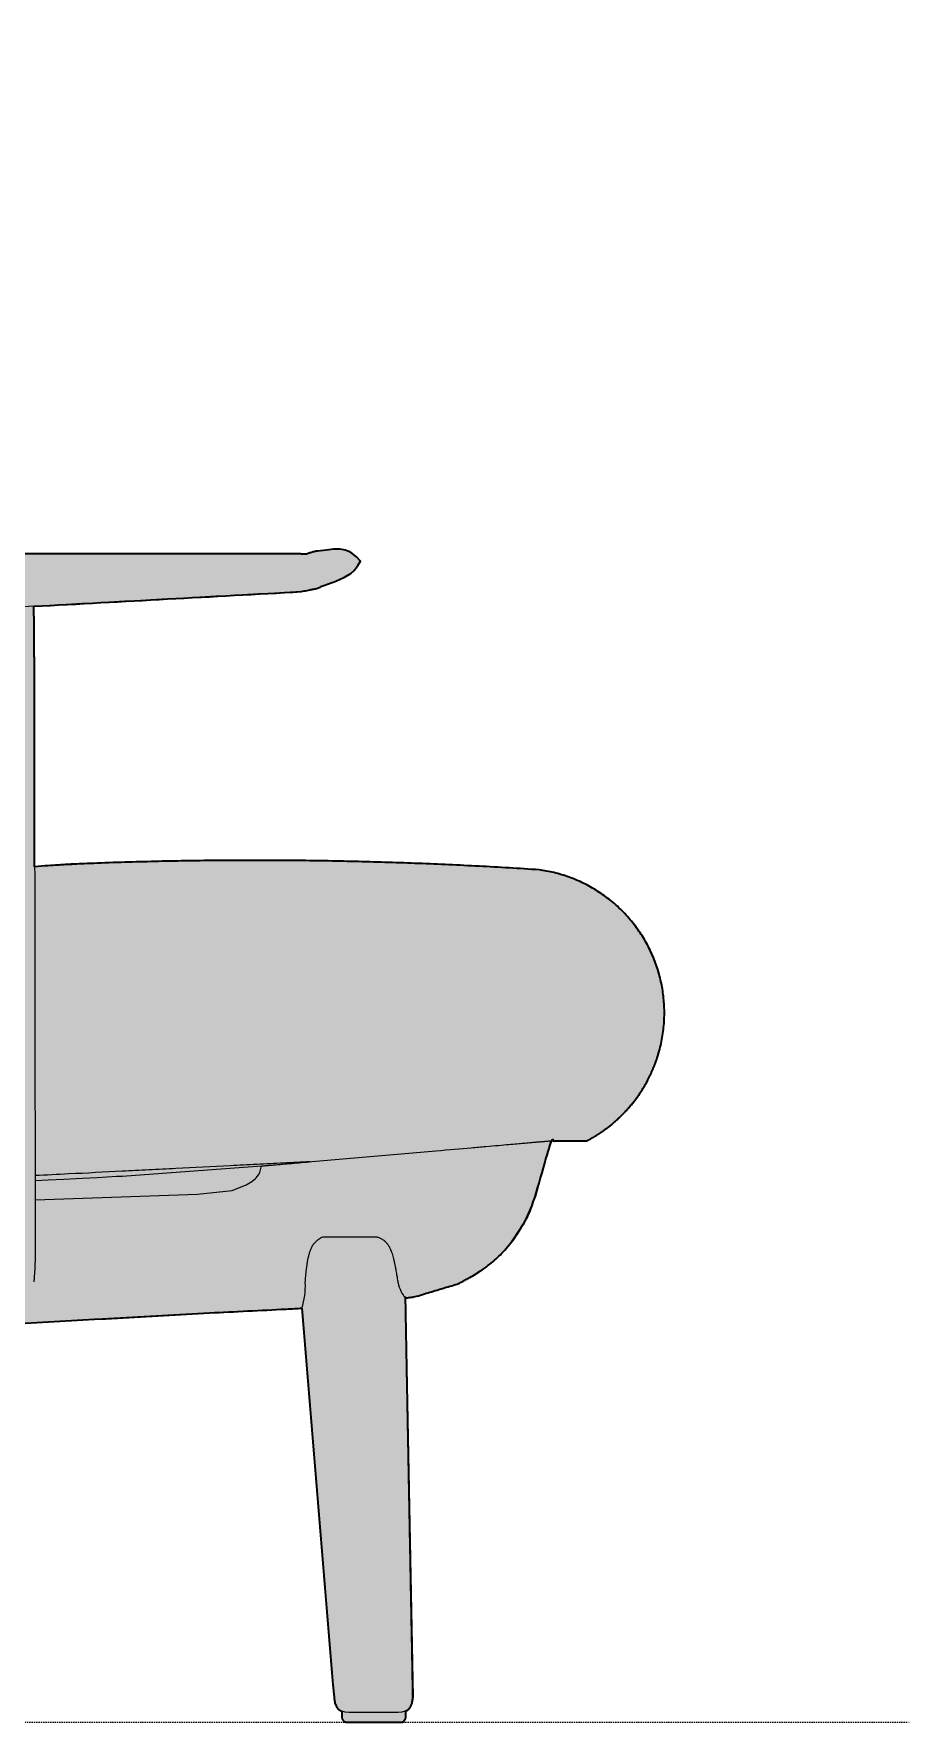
# Model space of a CAD drawing. Header units: millimetres. Extents: x 0 to 2534, y -1316 to 829.
# Drawn here: x 2116 to 2534, y 0 to 805 of the extents above; entities that cross this region are included whole.
import ezdxf

# ---------------------------------------------------------------- set-up
doc = ezdxf.new("R2010")
doc.units = ezdxf.units.MM
doc.linetypes.add('Dots', pattern=[1, 0, -1])
doc.layers.add('Blocks', color=7, linetype='Continuous')
doc.layers.add('Blocks$Fill', color=7, linetype='Continuous', true_color=0xffffff)
for name, color, linetype, lineweight, true_color in [('Blocks$Inner', 7, 'Continuous', 25, 0x007f00), ('Blocks$Outline', 7, 'Continuous', 35, 0xff3f3f), ('Groud', 7, 'Dots', 25, 0x243775)]:
    doc.layers.add(name, color=color, linetype=linetype, lineweight=lineweight, true_color=true_color)

# ---------------------------------------------------------------- blocks, each defined once
blk = doc.blocks.new('Fred Side')
at = {"layer": 'Blocks$Fill'}
h = blk.add_hatch(color=256, dxfattribs=at)
h.paths.add_polyline_path([(-664.99, 783.38), (-666.44, 785.7), (-666.91, 786.41), (-667.4, 787.13), (-667.91, 787.83), (-668.43, 788.54), (-668.97, 789.23), (-669.53, 789.92), (-670.11, 790.6), (-670.71, 791.27), (-671.32, 791.93), (-671.95, 792.58), (-672.59, 793.22), (-673.26, 793.86), (-673.94, 794.48), (-674.64, 795.08), (-675.35, 795.68), (-676.08, 796.26), (-676.82, 796.82), (-677.58, 797.38), (-678.35, 797.91), (-679.14, 798.43), (-679.94, 798.94), (-680.75, 799.43), (-681.58, 799.9), (-682.42, 800.35), (-683.27, 800.79), (-684.13, 801.2), (-685, 801.6), (-685.88, 801.98), (-686.77, 802.34), (-687.67, 802.68), (-688.58, 803), (-689.49, 803.29), (-690.41, 803.57), (-691.33, 803.83), (-692.26, 804.06), (-693.2, 804.27), (-694.13, 804.47), (-695.07, 804.64), (-696.02, 804.79), (-696.96, 804.92), (-697.9, 805.02), (-698.84, 805.11), (-699.79, 805.17), (-700.73, 805.22), (-701.66, 805.24), (-702.6, 805.24), (-703.53, 805.22), (-704.46, 805.18), (-705.38, 805.12), (-706.3, 805.05), (-707.21, 804.95), (-708.11, 804.83), (-709.01, 804.7), (-709.9, 804.54), (-710.78, 804.37), (-711.65, 804.18), (-712.51, 803.98), (-713.37, 803.75), (-714.21, 803.52), (-715.04, 803.26), (-715.86, 802.99), (-716.67, 802.71), (-717.47, 802.41), (-718.27, 802.1), (-719.06, 801.76), (-719.85, 801.41), (-720.64, 801.05), (-721.42, 800.66), (-722.2, 800.25), (-722.98, 799.83), (-723.76, 799.38), (-724.52, 798.92), (-725.29, 798.44), (-726.04, 797.94), (-726.79, 797.42), (-727.53, 796.88), (-728.27, 796.33), (-728.99, 795.75), (-729.71, 795.16), (-730.41, 794.55), (-731.1, 793.92), (-731.79, 793.28), (-732.45, 792.61), (-733.11, 791.94), (-733.75, 791.24), (-734.38, 790.53), (-735, 789.8), (-735.6, 789.06), (-736.18, 788.3), (-736.75, 787.53), (-737.3, 786.75), (-737.83, 785.95), (-738.34, 785.14), (-738.84, 784.32), (-739.32, 783.49), (-739.78, 782.65), (-740.22, 781.79), (-740.64, 780.93), (-741.04, 780.06), (-741.42, 779.18), (-741.78, 778.29), (-742.12, 777.4), (-742.44, 776.5), (-742.74, 775.6), (-743.01, 774.69), (-743.27, 773.78), (-743.51, 772.87), (-743.72, 771.95), (-743.91, 771.03), (-744.09, 770.11), (-744.24, 769.19), (-744.37, 768.27), (-744.48, 767.36), (-744.57, 766.44), (-744.64, 765.53), (-744.69, 764.62), (-744.72, 763.71), (-744.73, 762.81), (-744.73, 761.91), (-744.7, 761.02), (-744.65, 760.13), (-744.59, 759.25), (-744.51, 758.38), (-744.41, 757.52), (-744.3, 756.66), (-744.17, 755.81), (-744.02, 754.97), (-742.25, 745.06), (-741.09, 739.35), (-733.75, 708.24), (-731.9, 701.36), (-709.24, 622.83), (-718.31, 618.59), (-737.91, 607.6), (-748.39, 599.46), (-755.37, 591.88), (-760.98, 583.38), (-768, 564.68), (-769.5, 555.49), (-775.44, 555.41), (-775.63, 555.4), (-776.29, 555.35), (-776.83, 555.29), (-777.7, 555.13), (-779.09, 554.64), (-779.69, 554.3), (-780.2, 553.9), (-780.63, 553.45), (-781, 552.92), (-781.31, 552.26), (-781.81, 549.67), (-781.77, 546.24), (-781.43, 543.73), (-780.81, 541.59), (-779.86, 539.69), (-779.24, 538.77), (-778.43, 537.8), (-776.04, 535.6), (-774.62, 534.55), (-773.83, 534.01), (-772.74, 533.44), (-811.77, 28.29), (-809.78, 17.01), (-807.83, 11.29), (-806.54, 8.56), (-805.68, 7.32), (-804.74, 6.47), (-806.92, 6.47), (-806.96, 3.11), (-806.89, 2.02), (-806.74, 1.52), (-806.49, 1.07), (-806.18, 0.68), (-805.81, 0.38), (-805.41, 0.17), (-804.85, 0.04), (-804.24, 0), (-779.11, 0), (-778.49, 0.04), (-777.94, 0.17), (-777.54, 0.38), (-777.17, 0.68), (-776.85, 1.06), (-776.61, 1.52), (-776.46, 2.02), (-776.38, 3.11), (-776.4, 6.47), (-778.83, 6.47), (-777.88, 7.34), (-776.94, 8.71), (-775.19, 12.71), (-771.8, 28.27), (-767.52, 60.86), (-753.66, 166.63), (-202.84, 197.44), (-187.54, 11.96), (-187.08, 9.05), (-186.36, 7.26), (-185.94, 6.66), (-185.45, 6.14), (-184.92, 5.71), (-183.86, 5.18), (-183.77, 5.16), (-183.83, 2.71), (-183.74, 1.92), (-183.6, 1.49), (-183.36, 1.03), (-183.04, 0.65), (-182.68, 0.35), (-182.28, 0.14), (-181.1, -0.04), (-155.97, -0.04), (-155.73, -0.04), (-155.03, 0.06), (-154.57, 0.24), (-154.19, 0.5), (-153.85, 0.85), (-153.57, 1.27), (-153.38, 1.74), (-153.28, 2.18), (-153.28, 3.76), (-153.3, 5.29), (-153.3, 5.29), (-153.3, 5.29), (-153.3, 5.29), (-153.3, 5.29), (-153.3, 5.29), (-153.3, 5.29), (-153.3, 5.29), (-153.3, 5.29), (-153.3, 5.29), (-153.3, 5.29), (-153.3, 5.29), (-153.3, 5.29), (-153.3, 5.29), (-153.3, 5.29), (-153.3, 5.29), (-153.3, 5.29), (-153.3, 5.3), (-153.3, 5.3), (-153.3, 5.3), (-153.3, 5.3), (-153.3, 5.3), (-153.3, 5.3), (-153.3, 5.3), (-153.3, 5.3), (-153.3, 5.3), (-153.3, 5.3), (-153.3, 5.3), (-153.3, 5.3), (-153.3, 5.3), (-153.3, 5.3), (-153.3, 5.3), (-153.3, 5.3), (-153.3, 5.3), (-153.3, 5.3), (-153.3, 5.3), (-153.3, 5.3), (-153.3, 5.3), (-153.3, 5.3), (-153.3, 5.3), (-153.3, 5.3), (-153.31, 5.3), (-153.31, 5.3), (-153.31, 5.3), (-153.31, 5.3), (-152.49, 5.71), (-151.96, 6.14), (-151.47, 6.66), (-151.05, 7.26), (-150.33, 9.05), (-149.87, 11.96), (-153.43, 202.09), (-153.59, 202.28), (-149.15, 202.85), (-128.45, 209.04), (-119.24, 213.93), (-111.13, 219.96), (-104.37, 226.86), (-96.79, 238.27), (-91.29, 250.88), (-84.16, 277.26), (-67.02, 277.26), (-65.9, 277.86), (-64.78, 278.49), (-63.66, 279.13), (-62.56, 279.81), (-61.46, 280.5), (-60.36, 281.23), (-59.28, 281.97), (-58.2, 282.74), (-57.14, 283.54), (-56.08, 284.36), (-55.04, 285.2), (-54.01, 286.07), (-52.99, 286.96), (-51.99, 287.87), (-51, 288.81), (-50.02, 289.77), (-49.06, 290.75), (-48.12, 291.75), (-47.2, 292.78), (-46.3, 293.83), (-45.41, 294.9), (-44.55, 295.98), (-43.7, 297.09), (-42.88, 298.22), (-42.07, 299.36), (-41.29, 300.52), (-40.54, 301.7), (-39.8, 302.9), (-39.09, 304.11), (-38.41, 305.34), (-37.75, 306.58), (-37.11, 307.83), (-36.5, 309.1), (-35.92, 310.38), (-35.36, 311.67), (-34.83, 312.97), (-34.33, 314.28), (-33.85, 315.6), (-33.4, 316.92), (-32.98, 318.26), (-32.59, 319.6), (-32.23, 320.94), (-31.89, 322.29), (-31.58, 323.64), (-31.3, 325), (-31.05, 326.35), (-30.82, 327.71), (-30.62, 329.07), (-30.45, 330.43), (-30.31, 331.78), (-30.2, 333.13), (-30.11, 334.48), (-30.05, 335.83), (-30.01, 337.17), (-30, 338.5), (-30.02, 339.83), (-30.06, 341.16), (-30.13, 342.47), (-30.22, 343.78), (-30.34, 345.08), (-30.48, 346.37), (-30.64, 347.64), (-30.83, 348.91), (-31.04, 350.17), (-31.27, 351.42), (-31.52, 352.68), (-31.81, 353.94), (-32.11, 355.2), (-32.44, 356.46), (-32.8, 357.72), (-33.19, 358.98), (-33.6, 360.23), (-34.03, 361.49), (-34.5, 362.74), (-34.98, 363.99), (-35.5, 365.24), (-36.04, 366.48), (-36.61, 367.71), (-37.2, 368.93), (-37.83, 370.15), (-38.47, 371.36), (-39.15, 372.56), (-39.85, 373.75), (-40.57, 374.93), (-41.32, 376.1), (-42.1, 377.25), (-42.9, 378.39), (-43.72, 379.52), (-44.57, 380.63), (-45.44, 381.72), (-46.34, 382.8), (-47.26, 383.86), (-48.2, 384.9), (-49.16, 385.93), (-50.15, 386.93), (-51.15, 387.91), (-52.17, 388.88), (-53.22, 389.82), (-54.28, 390.74), (-55.36, 391.64), (-56.46, 392.51), (-57.57, 393.37), (-58.7, 394.19), (-59.84, 395), (-61, 395.78), (-62.17, 396.53), (-63.36, 397.26), (-64.55, 397.96), (-65.76, 398.64), (-66.98, 399.29), (-68.2, 399.91), (-69.44, 400.51), (-70.68, 401.08), (-71.93, 401.63), (-73.18, 402.14), (-74.44, 402.63), (-75.71, 403.1), (-76.97, 403.54), (-78.25, 403.95), (-79.52, 404.33), (-80.79, 404.69), (-82.07, 405.03), (-83.34, 405.33), (-84.61, 405.61), (-85.88, 405.87), (-87.15, 406.1), (-88.42, 406.3), (-89.68, 406.48), (-145.16, 409.44), (-200.72, 410.87), (-256.3, 410.79), (-311.82, 409.2), (-311.83, 409.2), (-311.84, 409.2), (-311.85, 409.2), (-311.87, 409.2), (-311.89, 409.2), (-311.91, 409.2), (-312.44, 409.16), (-330.27, 408), (-330.63, 532.18), (-203.15, 539.18), (-203.13, 539.19), (-196.83, 540.48), (-196.37, 540.58), (-195.91, 540.69), (-195.45, 540.82), (-195.23, 540.89), (-195, 540.96), (-194.78, 541.04), (-194.56, 541.13), (-194.35, 541.22), (-194.24, 541.27), (-194.14, 541.32), (-194.03, 541.38), (-193.93, 541.43), (-193.83, 541.49), (-193.74, 541.55), (-186.64, 544.21), (-182.47, 546.08), (-179.59, 547.9), (-177.98, 549.33), (-176.15, 551.63), (-174.92, 553.64), (-176.85, 555.7), (-178.99, 557.45), (-180.54, 558.35), (-182.25, 559.02), (-183.61, 559.31), (-184.7, 559.43), (-185.6, 559.46), (-185.78, 559.46), (-187.81, 559.36), (-189.98, 559.15), (-189.99, 559.15), (-195.21, 558.55), (-195.21, 558.55), (-195.39, 558.53), (-195.87, 558.46), (-196.33, 558.38), (-197.45, 558.13), (-199.13, 557.61), (-200.62, 557.12), (-201.6, 557.02), (-202.54, 557.05), (-203.09, 557.12), (-203.99, 557.27), (-204.06, 557.27), (-204.12, 557.27), (-436.79, 557.2), (-552.81, 556.96), (-639.07, 737.04), (-642.3, 743.38), (-656.09, 768.6), (-660.65, 776.42)], flags=0)
h.paths.add_polyline_path([(-355.64, 406.06), (-373.81, 404.44), (-414.73, 400.29), (-455.58, 395.33), (-496.31, 389.56), (-536.91, 382.98), (-540.34, 382.22), (-557.6, 378.03), (-563.55, 376.32), (-564.71, 375.96), (-565.81, 375.7), (-566.91, 375.42), (-568.02, 375.12), (-569.12, 374.79), (-570.23, 374.44), (-571.33, 374.07), (-572.43, 373.68), (-573.53, 373.26), (-574.62, 372.82), (-575.72, 372.36), (-576.8, 371.87), (-577.89, 371.36), (-578.96, 370.83), (-580.03, 370.28), (-581.1, 369.7), (-582.15, 369.1), (-583.2, 368.47), (-584.23, 367.82), (-585.26, 367.15), (-586.28, 366.46), (-587.28, 365.75), (-588.27, 365.02), (-589.25, 364.26), (-590.21, 363.48), (-591.17, 362.68), (-592.1, 361.87), (-593.02, 361.03), (-593.92, 360.17), (-594.81, 359.29), (-595.68, 358.4), (-596.53, 357.49), (-597.37, 356.56), (-598.18, 355.61), (-598.97, 354.65), (-599.75, 353.67), (-600.5, 352.68), (-601.24, 351.67), (-601.95, 350.65), (-602.64, 349.62), (-603.31, 348.57), (-603.95, 347.51), (-604.57, 346.45), (-605.17, 345.37), (-605.75, 344.28), (-606.31, 343.18), (-606.84, 342.08), (-607.34, 340.97), (-607.83, 339.85), (-608.29, 338.73), (-608.72, 337.6), (-609.14, 336.46), (-609.53, 335.33), (-609.89, 334.19), (-610.23, 333.05), (-610.55, 331.9), (-610.84, 330.76), (-611.12, 329.62), (-611.36, 328.47), (-611.59, 327.33), (-611.79, 326.19), (-611.97, 325.05), (-612.13, 323.92), (-612.27, 322.79), (-612.38, 321.66), (-612.47, 320.53), (-612.55, 319.4), (-612.6, 318.25), (-612.63, 317.1), (-612.64, 315.94), (-612.63, 314.78), (-612.59, 313.61), (-612.54, 312.44), (-612.46, 311.26), (-612.35, 310.08), (-612.23, 308.89), (-612.08, 307.7), (-611.9, 306.52), (-611.71, 305.33), (-611.48, 304.14), (-611.24, 302.95), (-610.97, 301.76), (-610.67, 300.57), (-610.35, 299.39), (-610.01, 298.21), (-609.64, 297.04), (-609.25, 295.87), (-608.83, 294.7), (-608.39, 293.54), (-607.93, 292.39), (-607.44, 291.25), (-606.92, 290.12), (-606.39, 288.99), (-605.83, 287.88), (-605.25, 286.78), (-604.64, 285.68), (-604.01, 284.6), (-603.37, 283.54), (-602.7, 282.49), (-602.01, 281.45), (-601.29, 280.42), (-600.56, 279.41), (-599.81, 278.42), (-599.04, 277.45), (-598.25, 276.49), (-597.45, 275.55), (-596.62, 274.62), (-595.78, 273.72), (-594.93, 272.83), (-594.06, 271.97), (-593.17, 271.12), (-592.27, 270.3), (-591.36, 269.49), (-590.43, 268.71), (-589.49, 267.94), (-588.54, 267.2), (-587.58, 266.48), (-586.61, 265.78), (-585.63, 265.1), (-584.64, 264.45), (-583.64, 263.82), (-582.64, 263.2), (-581.63, 262.61), (-580.61, 262.05), (-579.59, 261.5), (-578.56, 260.98), (-577.53, 260.48), (-576.5, 260), (-575.46, 259.54), (-575.42, 259.53), (-571.38, 258.57), (-563.71, 257.15), (-559.32, 256.52), (-552.41, 255.69), (-542.13, 254.65), (-542.5, 242.18), (-744.62, 235.56), (-710.6, 480.85), (-706.8, 489.28), (-702.38, 494.84), (-696.7, 499.46), (-681.3, 507.18), (-675.34, 509.83), (-656.04, 450.32), (-647.57, 428.89), (-645.27, 423.72), (-641.73, 416.3), (-638.61, 410.24), (-639.86, 413.07), (-639.82, 412.98), (-634.98, 403.55), (-623.16, 385.96), (-616.93, 379.66), (-610.67, 375.16), (-604.07, 372.2), (-596.47, 370.69), (-588.13, 370.85), (-579.57, 372.75), (-571.36, 376.28), (-564.01, 381.15), (-557.84, 387.09), (-549.28, 386.81), (-540.55, 388.12), (-532.1, 391), (-524.46, 395.32), (-518.17, 400.78), (-513.53, 407), (-510.62, 413.62), (-508.98, 421.15), (-508.57, 430), (-511.58, 450.98), (-513.54, 458.57), (-514.32, 461.32), (-513.36, 458.38), (-515.1, 464.97), (-516.65, 470.26), (-519.2, 478.23), (-527.26, 499.81), (-529.78, 505.88), (-540.59, 530.17), (-366.31, 530.22), (-355.57, 530.81)], flags=0)
at = {"layer": 'Blocks$Inner'}
for points in [[(-189.98, 559.15), (-187.81, 559.36), (-185.78, 559.46), (-185.6, 559.46), (-184.7, 559.43), (-183.61, 559.31), (-182.25, 559.02), (-180.54, 558.35), (-178.99, 557.45), (-176.85, 555.7), (-174.92, 553.64), (-176.15, 551.63), (-177.98, 549.33), (-179.59, 547.9), (-182.47, 546.08), (-186.64, 544.21)], [(-153.59, 202.28), (-149.15, 202.85), (-128.45, 209.04), (-119.24, 213.93), (-111.13, 219.96), (-104.37, 226.86), (-96.79, 238.27), (-91.29, 250.88), (-84.16, 277.26), (-67.02, 277.26)], [(-330.08, 258.31), (-323.85, 258.61), (-316.43, 258.99), (-307.4, 259.46), (-300.5, 259.82), (-291.24, 260.32), (-290.96, 260.33), (-290.75, 260.35), (-290.66, 260.35), (-290.52, 260.36), (-290.06, 260.38), (-289.27, 260.43), (-288.52, 260.47), (-222.07, 265.25)], [(-330.01, 249.18), (-252.61, 251.74), (-236.17, 253.55), (-229.37, 256.2), (-226.67, 257.88), (-224.91, 259.35), (-224.69, 259.63), (-223.56, 261.02), (-222.96, 262.17), (-222.07, 265.25)], [(-153.43, 202.09), (-149.87, 11.96), (-150.33, 9.05), (-151.05, 7.26), (-151.47, 6.66), (-151.96, 6.14), (-152.49, 5.71), (-153.55, 5.18), (-155.27, 4.75), (-156.98, 4.56), (-180.42, 4.56), (-182.14, 4.75), (-183.86, 5.18), (-184.92, 5.71), (-185.45, 6.14), (-185.94, 6.66), (-186.36, 7.26), (-187.08, 9.05), (-187.54, 11.96), (-202.84, 197.44), (-206.28, 197.22), (-210.4, 197.01), (-246.86, 195.18), (-422.57, 185.37)]]:
    blk.add_lwpolyline(points, dxfattribs=at)
for centre, radius, start, end in [((-98.81, 338.29), 68.81, 297.51299, 82.37421), ((-236.13, 208.05), 34.94, 342.32019, 2.6209), ((-138.54, 213.81), 18.96, 193.21658, 218.19503)]:
    blk.add_arc(centre, radius, start, end, dxfattribs=at)
for points, degree in [([(-436.79, 557.2), (-204.12, 557.27)], 1), ([(-204.12, 557.27), (-204.08, 557.27), (-204.03, 557.27), (-203.99, 557.27)], 3), ([(-203.99, 557.27), (-203.09, 557.12)], 1), ([(-203.09, 557.12), (-202.54, 557.05)], 1), ([(-202.54, 557.05), (-201.6, 557.02)], 1), ([(-201.6, 557.02), (-200.62, 557.12)], 1), ([(-200.62, 557.12), (-199.13, 557.61)], 1), ([(-199.13, 557.61), (-197.45, 558.13)], 1), ([(-197.45, 558.13), (-196.33, 558.38)], 1), ([(-196.33, 558.38), (-195.87, 558.46)], 1), ([(-195.87, 558.46), (-195.62, 558.5)], 1), ([(-195.62, 558.5), (-195.48, 558.52)], 1), ([(-195.48, 558.52), (-195.39, 558.53)], 1), ([(-195.39, 558.53), (-195.21, 558.55)], 1), ([(-195.21, 558.55), (-189.98, 559.15)], 1), ([(-195.21, 558.55), (-195.21, 558.55), (-195.21, 558.55), (-195.21, 558.55)], 3), ([(-186.64, 544.21), (-193.74, 541.55)], 1), ([(-203.15, 539.18), (-366.31, 530.22)], 1), ([(-330.63, 532.18), (-330.47, 516.67)], 1), ([(-330.47, 516.67), (-330.4, 503.83)], 1), ([(-330.4, 503.83), (-330.01, 222.55)], 1), ([(-320.49, 408.66), (-330.41, 407.99)], 1), ([(-316.73, 408.9), (-320.49, 408.66)], 1), ([(-314.9, 409.01), (-316.73, 408.9)], 1), ([(-314.22, 409.05), (-314.9, 409.01)], 1), ([(-314.14, 409.05), (-314.22, 409.05)], 1), ([(-314.09, 409.06), (-314.14, 409.05)], 1), ([(-314.07, 409.06), (-314.09, 409.06)], 1), ([(-314.05, 409.06), (-314.07, 409.06)], 1), ([(-314.03, 409.06), (-314.05, 409.06)], 1), ([(-313.98, 409.06), (-314.03, 409.06)], 1), ([(-313.94, 409.07), (-313.98, 409.06)], 1), ([(-313.89, 409.07), (-313.94, 409.07)], 1), ([(-313.81, 409.08), (-313.89, 409.07)], 1), ([(-313.46, 409.1), (-313.81, 409.08)], 1), ([(-313.19, 409.11), (-313.46, 409.1)], 1), ([(-313.03, 409.12), (-313.19, 409.11)], 1), ([(-312.95, 409.13), (-313.03, 409.12)], 1), ([(-312.91, 409.13), (-312.95, 409.13)], 1), ([(-312.44, 409.16), (-312.91, 409.13)], 1), ([(-311.91, 409.2), (-312.44, 409.16)], 1), ([(-311.89, 409.2), (-311.91, 409.2)], 1), ([(-311.87, 409.2), (-311.89, 409.2)], 1), ([(-311.85, 409.2), (-311.87, 409.2)], 1), ([(-311.84, 409.2), (-311.85, 409.2)], 1), ([(-311.83, 409.2), (-311.84, 409.2)], 1), ([(-311.82, 409.2), (-311.83, 409.2)], 1), ([(-216.35, 265.75), (-213.64, 265.99), (-207.88, 266.49), (-201.44, 267.05), (-198.06, 267.35)], 3), ([(-198.06, 267.35), (-188.23, 268.2), (-168.55, 269.92), (-148.81, 271.64), (-138.92, 272.5)], 3), ([(-314.03, 261.43), (-319.4, 261.16), (-324.76, 260.9), (-330.12, 260.64)], 3), ([(-192.4, 231.43), (-191.67, 231.43), (-190.11, 231.43), (-188.41, 231.43), (-187.58, 231.43)], 3), ([(-330.01, 222.55), (-330.18, 216.47)], 1), ([(-330.65, 210.28), (-330.68, 210.07)], 1), ([(-330.68, 210.07), (-330.68, 210.01)], 1), ([(-330.58, 210.98), (-330.65, 210.28)], 1), ([(-330.18, 216.47), (-330.58, 210.98)], 1), ([(-157.5, 212.32), (-157.26, 210.97), (-157.2, 210.63), (-157.03, 209.65)], 3), ([(-157.03, 209.65), (-157.02, 209.59), (-157, 209.53), (-156.99, 209.47)], 3), ([(-183.77, 5.16), (-183.83, 2.71)], 1), ([(-183.83, 2.71), (-183.74, 1.92)], 1), ([(-183.74, 1.92), (-183.6, 1.49)], 1), ([(-183.6, 1.49), (-183.36, 1.03)], 1), ([(-183.36, 1.03), (-183.04, 0.65)], 1), ([(-183.04, 0.65), (-182.68, 0.35)], 1), ([(-182.68, 0.35), (-182.28, 0.14)], 1), ([(-182.28, 0.14), (-181.1, -0.04)], 1), ([(-155.73, -0.04), (-155.03, 0.06)], 1), ([(-155.03, 0.06), (-154.57, 0.24)], 1), ([(-154.57, 0.24), (-154.19, 0.5)], 1), ([(-154.19, 0.5), (-153.85, 0.85)], 1), ([(-153.85, 0.85), (-153.57, 1.27)], 1), ([(-153.57, 1.27), (-153.38, 1.74)], 1), ([(-153.38, 1.74), (-153.28, 2.18)], 1), ([(-153.3, 5.29), (-153.3, 5.3), (-153.31, 5.3), (-153.32, 5.31)], 3), ([(-153.28, 3.76), (-153.3, 5.29)], 1), ([(-153.28, 2.18), (-153.28, 3.76)], 1), ([(-181.1, -0.04), (-155.97, -0.04)], 1), ([(-155.97, -0.04), (-155.73, -0.04)], 1)]:
    blk.add_open_spline(points, degree=degree, dxfattribs=at)
for points, knots in [([(-193.74, 541.55), (-194.25, 541.23), (-195.44, 540.77), (-197.31, 540.36), (-199.02, 540.08), (-200.4, 539.78), (-201.71, 539.49), (-202.64, 539.29), (-203.14, 539.19), (-203.15, 539.18)], [7.6429332, 7.6429332, 7.6429332, 7.6429332, 7.7262667, 7.8096001, 7.8929336, 7.976267, 8.0596005, 8.1429339, 8.1442134, 8.1442134, 8.1442134, 8.1442134]), ([(-138.92, 272.5), (-132.72, 273.04), (-124.35, 273.77), (-115.07, 274.58), (-109, 275.11), (-104.05, 275.54), (-100.2, 275.87), (-97.58, 276.1), (-95.71, 276.26), (-94.34, 276.38), (-93.09, 276.49), (-91.69, 276.61), (-90.59, 276.71), (-89.66, 276.79), (-89.03, 276.84), (-88.52, 276.89), (-88.12, 276.92), (-87.81, 276.95), (-87.5, 276.98), (-87.09, 277.01), (-86.61, 277.06), (-86.08, 277.1), (-85.43, 277.16), (-84.77, 277.22), (-84.28, 277.26), (-84.16, 277.27), (-84.17, 277.27), (-84.18, 277.27)], [14.518216, 14.518216, 14.518216, 14.518216, 14.580716, 14.611966, 14.643216, 14.674466, 14.705716, 14.736966, 14.752591, 14.768216, 14.783841, 14.799466, 14.830716, 14.846341, 14.861966, 14.877591, 14.8854035, 14.893216, 14.9010285, 14.908841, 14.924466, 14.940091, 14.955716, 14.986966, 15.018216, 15.049466, 15.0598827, 15.0598827, 15.0598827, 15.0598827]), ([(-198.92, 267.3), (-201.02, 267.19), (-205.25, 266.97), (-213.74, 266.53), (-224.31, 265.98), (-241.29, 265.11), (-258.66, 264.22), (-275.8, 263.35), (-292.78, 262.49), (-305.56, 261.85), (-314.03, 261.43)], [0.7188874, 0.7188874, 0.7188874, 0.7188874, 0.734375, 0.75, 0.78125, 0.8125, 0.875, 0.90625, 0.9375, 1, 1, 1, 1]), ([(-222.07, 265.25), (-222.08, 265.25), (-222.08, 265.25), (-222.04, 265.26), (-221.94, 265.27), (-221.86, 265.27), (-221.77, 265.28), (-221.68, 265.29), (-221.49, 265.31), (-221.15, 265.33), (-220.63, 265.38), (-220.01, 265.43), (-219.26, 265.5), (-218.13, 265.6), (-217.1, 265.69), (-216.35, 265.75)], [12, 12, 12, 12, 12.018216, 12.068216, 12.093216, 12.118216, 12.130716, 12.143216, 12.168216, 12.218216, 12.268216, 12.318216, 12.368216, 12.418216, 12.518216, 12.518216, 12.518216, 12.518216]), ([(-201.23, 209.67), (-201.17, 210.68), (-201.06, 212.2), (-200.89, 213.98), (-200.79, 215), (-200.7, 215.77), (-200.61, 216.53), (-200.48, 217.55), (-200.35, 218.57), (-200.18, 219.58), (-200.04, 220.35), (-199.9, 220.98), (-199.8, 221.43), (-199.73, 221.68), (-199.68, 221.88), (-199.63, 222.07), (-199.56, 222.33), (-199.44, 222.78), (-199.27, 223.45), (-199.04, 224.25), (-198.8, 225.05), (-198.51, 225.83), (-198.17, 226.57), (-197.84, 227.15), (-197.54, 227.59), (-197.3, 227.91), (-197.06, 228.22), (-196.72, 228.62), (-196.27, 229.1), (-195.7, 229.64), (-195.2, 230.04), (-194.78, 230.35), (-194.46, 230.57), (-194.14, 230.79), (-193.81, 231.01), (-193.47, 231.2), (-193.01, 231.38), (-192.64, 231.43), (-192.4, 231.43)], [0.0009449, 0.0009449, 0.0009449, 0.0009449, 0.125, 0.1875, 0.21875, 0.25, 0.28125, 0.3125, 0.375, 0.40625, 0.4375, 0.46875, 0.484375, 0.4921875, 0.5, 0.5078125, 0.515625, 0.53125, 0.5625, 0.59375, 0.625, 0.65625, 0.6875, 0.71875, 0.734375, 0.75, 0.765625, 0.78125, 0.8125, 0.84375, 0.875, 0.890625, 0.90625, 0.921875, 0.9375, 0.953125, 0.96875, 1, 1, 1, 1]), ([(-187.58, 231.43), (-186.18, 231.43), (-183.06, 231.43), (-178.57, 231.43), (-174.93, 231.43), (-172.35, 231.43), (-169.93, 231.43), (-168.44, 231.43), (-167.74, 231.43)], [2, 2, 2, 2, 2.25, 2.5, 2.625, 2.75, 2.875, 3, 3, 3, 3]), ([(-167.74, 231.43), (-167.52, 231.43), (-167.18, 231.41), (-166.73, 231.33), (-166.31, 231.22), (-165.8, 231), (-165.02, 230.58), (-164.28, 230.14), (-163.68, 229.7), (-163.34, 229.43), (-163.1, 229.21), (-162.87, 228.99), (-162.57, 228.68), (-162.09, 228.1), (-161.59, 227.38), (-161.15, 226.62), (-160.85, 226.03), (-160.63, 225.52), (-160.46, 225.11), (-160.33, 224.8), (-160.21, 224.49), (-160.05, 224.07), (-159.8, 223.32), (-159.48, 222.22), (-159.2, 221.11), (-159.02, 220.34), (-158.92, 219.91), (-158.87, 219.7), (-158.84, 219.59)], [3, 3, 3, 3, 3.025, 3.0375, 3.05, 3.075, 3.1, 3.15, 3.175, 3.1875, 3.2, 3.2125, 3.225, 3.25, 3.3, 3.325, 3.35, 3.375, 3.3875, 3.4, 3.4125, 3.425, 3.45, 3.5, 3.55, 3.575, 3.5875, 3.6, 3.6, 3.6, 3.6]), ([(-158.84, 219.59), (-158.78, 219.33), (-158.75, 219.2), (-158.68, 218.86), (-158.53, 218.13), (-158.42, 217.52), (-158.29, 216.81)], [3.6, 3.6, 3.6, 3.6, 3.60320495, 3.61570495, 3.64070495, 3.69070495, 3.69070495, 3.69070495, 3.69070495]), ([(-158.29, 216.81), (-158.24, 216.5), (-158.12, 215.79), (-158, 215.08), (-157.93, 214.67)], [3.69070495, 3.69070495, 3.69070495, 3.69070495, 3.72825412, 3.77751469, 3.77751469, 3.77751469, 3.77751469]), ([(-157.92, 214.66), (-157.85, 214.24), (-157.71, 213.46), (-157.57, 212.68), (-157.5, 212.32)], [0.8, 0.8, 0.8, 0.8, 0.85, 0.89375476, 0.89375476, 0.89375476, 0.89375476])]:
    blk.add_open_spline(points, degree=3, knots=knots, dxfattribs=at)
blk.add_rational_spline([(-89.68, 406.48), (-200.69, 413.91), (-311.82, 409.2)], [1, 0.998512213037, 1], degree=2, dxfattribs=at)
at = {"layer": 'Blocks$Outline'}
for points in [[(-189.98, 559.15), (-189.99, 559.15)], [(-186.64, 544.21), (-182.47, 546.08), (-179.59, 547.9), (-177.98, 549.33), (-176.15, 551.63), (-174.92, 553.64), (-176.85, 555.7), (-178.99, 557.45), (-180.54, 558.35), (-182.25, 559.02), (-183.61, 559.31), (-184.7, 559.43), (-185.6, 559.46), (-185.78, 559.46), (-187.81, 559.36), (-189.98, 559.15)]]:
    blk.add_lwpolyline(points, dxfattribs=at)
for points, knots in [([(-189.99, 559.15), (-191.73, 558.95), (-193.47, 558.75), (-195.21, 558.55), (-195.21, 558.55), (-195.21, 558.55), (-195.21, 558.55), (-195.27, 558.54), (-195.33, 558.53), (-195.39, 558.53), (-195.42, 558.52), (-195.45, 558.52), (-195.48, 558.52), (-195.53, 558.51), (-195.57, 558.5), (-195.62, 558.5), (-195.7, 558.49), (-195.79, 558.47), (-195.87, 558.46), (-196.02, 558.44), (-196.18, 558.41), (-196.33, 558.38), (-196.7, 558.3), (-197.08, 558.21), (-197.45, 558.13), (-198.01, 557.95), (-198.57, 557.78), (-199.13, 557.61), (-199.63, 557.44), (-200.12, 557.28), (-200.62, 557.12), (-200.94, 557.09), (-201.27, 557.06), (-201.6, 557.02), (-201.91, 557.03), (-202.23, 557.04), (-202.54, 557.05), (-202.73, 557.07), (-202.91, 557.09), (-203.09, 557.12), (-203.39, 557.17), (-203.69, 557.22), (-203.99, 557.27), (-204.03, 557.27), (-204.08, 557.27), (-204.12, 557.27), (-281.68, 557.25), (-359.23, 557.23), (-436.79, 557.2), (-475.46, 557.12), (-514.13, 557.04), (-552.81, 556.96)], [-523.730851, -523.730851, -523.730851, -523.730851, -518.472038, -518.472038, -518.472038, -518.471914, -518.471914, -518.471914, -517.471914, -517.471914, -517.471914, -516.471914, -516.471914, -516.471914, -515.471914, -515.471914, -515.471914, -514.471914, -514.471914, -514.471914, -513.471914, -513.471914, -513.471914, -512.471914, -512.471914, -512.471914, -511.471914, -511.471914, -511.471914, -510.471914, -510.471914, -510.471914, -509.471914, -509.471914, -509.471914, -508.471914, -508.471914, -508.471914, -507.471914, -507.471914, -507.471914, -506.471914, -506.471914, -506.471914, -506.463577, -506.463577, -506.463577, -273.797626, -273.797626, -273.797626, -157.779605, -157.779605, -157.779605, -157.779605]), ([(-330.63, 532.18), (-288.13, 534.51), (-245.64, 536.85), (-203.15, 539.18), (-203.14, 539.19), (-202.64, 539.29), (-201.71, 539.49), (-200.4, 539.78), (-199.02, 540.08), (-197.31, 540.36), (-195.44, 540.77), (-194.25, 541.23), (-193.74, 541.55), (-191.37, 542.44), (-189.01, 543.32), (-186.64, 544.21)], [-8.925486, -8.925486, -8.925486, -8.925486, -8.144213, -8.144213, -8.144213, -8.142934, -8.0596, -7.976267, -7.892934, -7.8096, -7.726267, -7.642933, -7.642933, -7.642933, 0, 0, 0, 0]), ([(-330.27, 408), (-330.31, 439.94), (-330.36, 471.89), (-330.4, 503.83), (-330.43, 508.11), (-330.45, 512.39), (-330.47, 516.67), (-330.52, 521.84), (-330.57, 527.01), (-330.63, 532.18)], [-127.831059, -127.831059, -127.831059, -127.831059, -32.000551, -32.000551, -32.000551, -19.163269, -19.163269, -19.163269, -5, -5, -5, -5]), ([(-753.66, 166.63), (-749.78, 166.84), (-745.9, 167.04), (-742.02, 167.25), (-735.17, 167.64), (-728.31, 168.03), (-721.46, 168.42), (-621.83, 174.07), (-522.2, 179.72), (-422.57, 185.37), (-364, 188.64), (-305.43, 191.91), (-246.86, 195.18), (-234.7, 195.79), (-222.55, 196.4), (-210.4, 197.01), (-209.02, 197.08), (-207.65, 197.15), (-206.28, 197.22), (-205.13, 197.29), (-203.99, 197.37), (-202.84, 197.44), (-197.74, 135.61), (-192.64, 73.79), (-187.54, 11.96), (-187.39, 10.99), (-187.24, 10.02), (-187.08, 9.05), (-186.84, 8.45), (-186.6, 7.86), (-186.36, 7.26), (-186.22, 7.06), (-186.08, 6.86), (-185.94, 6.66), (-185.78, 6.48), (-185.62, 6.31), (-185.45, 6.14), (-185.27, 6), (-185.1, 5.85), (-184.92, 5.71), (-184.57, 5.54), (-184.21, 5.36), (-183.86, 5.18), (-183.83, 5.18), (-183.8, 5.17), (-183.77, 5.16)], [-464.605329, -464.605329, -464.605329, -464.605329, -452.954774, -452.954774, -452.954774, -432.356282, -432.356282, -432.356282, -431.356282, -431.356282, -431.356282, -430.356282, -430.356282, -430.356282, -429.356282, -429.356282, -429.356282, -428.356282, -428.356282, -428.356282, -424.916057, -424.916057, -424.916057, -238.812061, -238.812061, -238.812061, -237.812061, -237.812061, -237.812061, -236.812061, -236.812061, -236.812061, -235.812061, -235.812061, -235.812061, -234.812061, -234.812061, -234.812061, -233.812061, -233.812061, -233.812061, -232.812061, -232.812061, -232.812061, -232.761186, -232.761186, -232.761186, -232.761186]), ([(-183.77, 5.16), (-183.79, 4.34), (-183.81, 3.53), (-183.83, 2.71), (-183.8, 2.45), (-183.77, 2.18), (-183.74, 1.92), (-183.7, 1.78), (-183.65, 1.63), (-183.6, 1.49), (-183.52, 1.34), (-183.44, 1.18), (-183.36, 1.03), (-183.25, 0.9), (-183.15, 0.77), (-183.04, 0.65), (-182.92, 0.55), (-182.8, 0.45), (-182.68, 0.35), (-182.55, 0.28), (-182.42, 0.21), (-182.28, 0.14), (-181.89, 0.08), (-181.5, 0.02), (-181.1, -0.04), (-172.73, -0.04), (-164.35, -0.04), (-155.97, -0.04), (-155.89, -0.04), (-155.81, -0.04), (-155.73, -0.04), (-155.5, 0), (-155.26, 0.03), (-155.03, 0.06), (-154.88, 0.12), (-154.72, 0.18), (-154.57, 0.24), (-154.44, 0.32), (-154.32, 0.41), (-154.19, 0.5), (-154.08, 0.61), (-153.96, 0.73), (-153.85, 0.85), (-153.76, 0.99), (-153.66, 1.13), (-153.57, 1.27), (-153.51, 1.43), (-153.44, 1.59), (-153.38, 1.74), (-153.35, 1.89), (-153.32, 2.03), (-153.28, 2.18), (-153.28, 2.71), (-153.28, 3.23), (-153.28, 3.76), (-153.28, 4.27), (-153.29, 4.78), (-153.3, 5.29), (-153.3, 5.3), (-153.3, 5.3), (-153.31, 5.3)], [-8, -8, -8, -8, -7, -7, -7, -6, -6, -6, -5, -5, -5, -4, -4, -4, -3, -3, -3, -2, -2, -2, -1, -1, -1, 0, 0, 0, 25.134368, 25.134368, 25.134368, 26.134368, 26.134368, 26.134368, 27.134368, 27.134368, 27.134368, 28.134368, 28.134368, 28.134368, 29.134368, 29.134368, 29.134368, 30.134368, 30.134368, 30.134368, 31.134368, 31.134368, 31.134368, 32.134368, 32.134368, 32.134368, 33.134368, 33.134368, 33.134368, 34.134368, 34.134368, 34.134368, 35.134368, 35.134368, 35.134368, 35.189681, 35.189681, 35.189681, 35.189681])]:
    blk.add_open_spline(points, degree=3, knots=knots, dxfattribs=at)
for points, weights, degree, knots in [([(-89.68, 406.48), (-200.69, 413.91), (-311.82, 409.2), (-311.83, 409.2), (-311.83, 409.2), (-311.84, 409.2), (-311.84, 409.2), (-311.85, 409.2), (-311.85, 409.2), (-311.86, 409.2), (-311.87, 409.2), (-311.88, 409.2), (-311.89, 409.2), (-311.9, 409.2), (-311.91, 409.2), (-312.17, 409.18), (-312.44, 409.16), (-312.68, 409.15), (-312.91, 409.13), (-312.93, 409.13), (-312.95, 409.13), (-312.99, 409.13), (-313.03, 409.12), (-313.11, 409.12), (-313.19, 409.11), (-313.32, 409.11), (-313.46, 409.1), (-313.63, 409.09), (-313.81, 409.08), (-313.85, 409.07), (-313.89, 409.07), (-313.91, 409.07), (-313.94, 409.07), (-313.96, 409.07), (-313.98, 409.06), (-314, 409.06), (-314.03, 409.06), (-314.04, 409.06), (-314.05, 409.06), (-314.06, 409.06), (-314.07, 409.06), (-314.08, 409.06), (-314.09, 409.06), (-314.12, 409.06), (-314.14, 409.05), (-314.18, 409.05), (-314.22, 409.05), (-314.56, 409.03), (-314.9, 409.01), (-315.82, 408.96), (-316.73, 408.9), (-318.61, 408.78), (-320.49, 408.66), (-325.38, 408.33), (-330.27, 408)], [1, 0.998512213037, 1, 1, 1, 1, 1, 1, 1, 1, 1, 1, 1, 1, 1, 1, 1, 1, 1, 1, 1, 1, 1, 1, 1, 1, 1, 1, 1, 1, 1, 1, 1, 1, 1, 1, 1, 1, 1, 1, 1, 1, 1, 1, 1, 1, 1, 1, 1, 1, 1, 1, 1, 1, 1], 2, [0.015873, 0.015873, 0.015873, 222.261232, 222.261232, 223.320055, 223.320055, 224.378879, 224.378879, 225.437703, 225.437703, 226.496526, 226.496526, 227.55535, 227.55535, 228.614173, 228.614173, 229.672997, 229.672997, 230.73182, 230.73182, 231.790644, 231.790644, 232.849467, 232.849467, 233.908291, 233.908291, 234.967114, 234.967114, 236.025938, 236.025938, 237.084761, 237.084761, 238.143585, 238.143585, 239.202408, 239.202408, 240.261232, 240.261232, 241.261232, 241.261232, 242.261232, 242.261232, 243.261232, 243.261232, 244.261232, 244.261232, 245.261232, 245.261232, 246.261232, 246.261232, 247.261232, 247.261232, 248.261232, 248.261232, 249.247163, 249.247163, 249.247163]), ([(-153.59, 202.28), (-151.37, 202.57), (-149.15, 202.85), (-138.8, 205.94), (-128.45, 209.04), (-123.84, 211.49), (-119.24, 213.93), (-115.18, 216.95), (-111.13, 219.96), (-107.75, 223.41), (-104.37, 226.86), (-100.58, 232.56), (-96.79, 238.27), (-94.04, 244.57), (-91.29, 250.88), (-87.73, 264.07), (-84.16, 277.26), (-75.59, 277.26), (-67.02, 277.26), (-22.34, 300.54), (-31.04, 350.17), (-39.74, 399.8), (-89.68, 406.48)], [1, 1, 1, 1, 1, 1, 1, 1, 1, 1, 1, 1, 1, 1, 1, 1, 1, 1, 1, 0.806802521715, 1, 0.806802521715, 1], 2, [-5, -5, -5, -4, -4, -3, -3, -2, -2, -1, -1, 0, 0, 1, 1, 2, 2, 3, 3, 20.134989, 20.134989, 107.115763, 107.115763, 194.096536, 194.096536, 194.096536]), ([(-153.31, 5.3), (-153.04, 5.44), (-152.76, 5.58), (-152.49, 5.71), (-152.31, 5.86), (-152.14, 6), (-151.96, 6.14), (-151.8, 6.31), (-151.63, 6.48), (-151.47, 6.66), (-151.33, 6.86), (-151.19, 7.06), (-151.05, 7.26), (-150.81, 7.86), (-150.57, 8.45), (-150.33, 9.05), (-150.18, 10.02), (-150.02, 10.99), (-149.87, 11.96), (-151.06, 75.34), (-152.25, 138.71), (-153.43, 202.09), (-153.48, 202.15), (-153.54, 202.22), (-153.59, 202.28)], [1, 1, 1, 1, 1, 1, 1, 1, 1, 1, 1, 1, 1, 1, 1, 1, 1, 1, 1, 1, 1, 1, 0.999525104103, 0.999064504146, 0.998618200128], 3, [-205.153058, -205.153058, -205.153058, -205.153058, -204.380161, -204.380161, -204.380161, -203.380161, -203.380161, -203.380161, -202.380161, -202.380161, -202.380161, -201.380161, -201.380161, -201.380161, -200.380161, -200.380161, -200.380161, -199.380161, -199.380161, -199.380161, -9.22418, -9.22418, -9.22418, -8.975405, -8.975405, -8.975405, -8.975405])]:
    blk.add_rational_spline(points, weights, degree=degree, knots=knots, dxfattribs=at)

msp = doc.modelspace()

# ---------------------------------------------------------------- linework, layer by layer
at = {"layer": 'Groud'}
msp.add_lwpolyline([(1394.63, 0), (2533.75, 0)], dxfattribs=at)

# ---------------------------------------------------------------- block references
at = {"layer": 'Blocks'}
msp.add_blockref('Fred Side', (2446.55, 0), dxfattribs=at)

doc.saveas('drawing.dxf')
